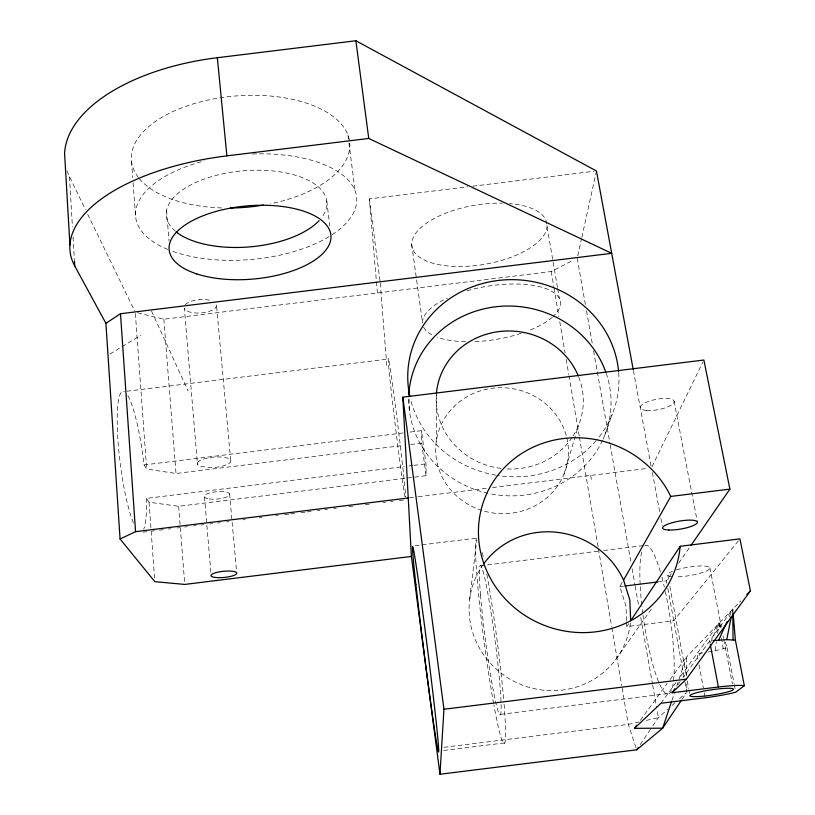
<?xml version="1.0" encoding="UTF-8"?>
<svg xmlns="http://www.w3.org/2000/svg" width="815" height="815" viewBox="0 0 815 815"><rect width="100%" height="100%" fill="white"/><g stroke="black" fill="none" stroke-linecap="round" stroke-linejoin="round"><path stroke-width="0.61" stroke-dasharray="4.08 3.06" d="M436.239 441.516L436.769 393.716M469.695 599.107L476.775 540.182M708.327 652.01L715.061 650.778L716.354 642.016M717.648 633.255L719.136 623.241L679.313 677.988M732.053 612.788L732.777 609.121L683.072 677.53M577.754 255.818L581.543 238.601M581.818 237.379L596.183 172.22M564.011 474.198L578.477 425.573M671.917 700.472L674.331 693.239M676.745 686.006L686.424 657.073L740.713 600.91M604.577 435.668L612.269 414.163M710.609 642.322L719.136 623.241L721.041 629.088M729.13 617.149L732.777 609.121L732.98 611.607M651.969 466.791L702.764 362.298M626.562 620.602L625.991 606.207L619.858 586.637L622.344 582.246M738.339 540.865L673.781 620.786L626.796 626.603L628.742 623.679M682.043 699.352L686.21 693.178M640.213 744.625L652.122 726.98M652.825 725.951L658.428 717.648L667.607 709.417M666.904 583.367L666.446 580.871L672.212 572.527M678.701 563.145L689.521 547.507M615.987 659.192L652.856 606.931M660.945 703.253L676.379 682.033M677.907 684.641L680.118 681.595M640.417 720.205L667.128 683.551M670.103 679.476L686.424 657.073L686.678 675.869M672.202 705.311L674.963 702.836M679.547 698.73L685.975 692.964M109.872 354.067L140.873 335.23M137.664 312.817L163.835 319.236L551.225 271.548L573.821 260.005M715.061 650.778L727.123 647.803L725.218 641.955M639.154 721.978L628.304 724.413L443.666 747.335M646.377 720.348L658.428 717.648L656.88 708.887M702.662 652.917L696.947 653.742L698.098 659.855M127.833 395.611A71.17 11.746 82.8 0 1 144.061 464.927L403.843 432.857M410.149 432.082L421.487 430.687L425.97 463.857L426.092 475.716L178.617 506.288L149.064 502.234L146.476 498.383L404.199 466.547M144.061 464.927L146.659 469.053L176.02 473.495L403.293 445.438M410.658 444.521L421.712 443.156L421.487 430.687M409.038 465.956L412.665 465.508M413.877 465.355L425.97 463.857M409.497 497.822L417.046 496.885M418.309 496.732L487.492 488.175M492.525 487.553L647.691 468.38M143.083 532.185L146.873 531.716M151.926 531.095L154.453 530.779M159.506 530.158L163.295 529.689M168.338 529.057L170.865 528.752M177.181 527.967L179.708 527.662M184.761 527.03L187.287 526.724M193.593 525.94L196.12 525.634M201.173 525.003L203.699 524.697M210.015 523.913L212.542 523.597M217.585 522.975L220.111 522.659M226.427 521.885L228.954 521.569M242.839 519.858L245.366 519.542M259.262 517.831L261.778 517.515M275.674 515.803L278.2 515.488M284.517 514.703L289.559 514.082M290.823 513.929L294.612 513.46M300.929 512.676L305.982 512.054M307.245 511.902L311.024 511.433M317.341 510.648L319.867 510.333M324.92 509.711L327.447 509.406M333.753 508.621L336.279 508.305M348.912 506.747L352.701 506.278M365.324 504.719L369.113 504.251M382.999 502.539L385.526 502.223M390.579 501.602L393.105 501.286M399.421 500.502L404.464 499.88M415.079 545.704L477.07 538.032M480.585 565.742L598.699 551.123M603.721 550.502L643.932 545.52M619.858 586.637L623.638 586.168M657.634 581.961L666.446 580.871M500.675 714.348L669.614 693.382M443.625 750.483L504.77 742.883M377.386 292.942L369.358 198.901L467.769 186.808M472.812 186.187L593.931 171.303M126.885 391.241L388.225 359.038M67.044 170.783A174.889 89.63 -4.5 0 0 69.469 176.661L85.504 209.7M87.714 214.263L134.73 311.096M151.559 311.167L188.112 390.986M635.945 747.498L628.304 724.413L621.906 686.78M727.123 647.803L734.07 683.551M734.305 684.783L735.497 690.947M709.865 567.729L721.387 627.173M723.068 635.843L723.547 638.318M723.791 639.561L732.43 684.142M674.056 401.082L697.131 520.663M709.62 640.998L710.089 643.483M699.015 664.745L703.365 687.972M704.282 692.862L705.199 697.762M633.398 370.601L651.185 466.679M652.387 472.517L659.743 512.207M660.884 518.411L662.269 525.858M667.801 575.196L668.718 580.178M669.869 586.403L686.383 675.981M687.3 680.963L688.675 688.431M688.899 689.673L689.592 693.402M667.821 588.359L684.142 677.122M685.058 682.135L686.902 692.149L686.76 682.124M577.203 258.274L585.394 304.586M586.505 310.841L592.261 343.39M593.585 350.898L609.966 443.523M610.18 444.776L630.983 562.432M632.094 568.697L634.966 584.966M635.191 586.219L638.736 606.248M640.722 617.505L652.448 683.846M652.672 685.099L656.656 707.634M590.651 475.43L591.843 482.419M557.46 287.389L545.948 220.081A68.501 29.951 -9.7 0 0 509.569 203.567M557.674 288.642L559.375 298.616M551.225 271.548L553.793 286.595M554.006 287.858L558.917 316.709M559.773 321.721L565.111 353.089M566.181 359.354L568.738 374.411M568.952 375.664L579.2 435.882M579.414 437.135L598.2 547.527M598.414 548.79L611.658 626.562M611.871 627.815L621.692 685.527M719.136 623.241L720.124 629.343M721.499 637.9L723.282 648.903M411.697 244.52L422.516 322.597A69.754 26.936 -9.3 0 1 447.313 298.076M421.712 443.156L426.092 475.716M369.358 198.901L380.136 281.817M347.985 135.198L348.789 141.504M348.942 142.757L355.024 190.679M326.774 201.01L329.749 225.847M230.686 460.292L216.423 304.382A16.249 6.703 -4.2 0 1 202.803 312.777A16.249 6.703 -4.2 0 1 184.363 308.325L197.464 464.397M229.565 493.859L236.482 570.296M204.473 496.956L211.075 574.707M166.545 210.596L169.021 240.904M380.238 283.08L386.87 366.485M163.835 319.236L176.02 473.495M178.617 506.288L184.689 583.163M131.521 161.523L132.723 177.67M133.089 182.631L135.677 217.401M135.371 313.5L146.659 469.053M149.064 502.234L151.081 529.974M151.172 531.237L154.738 580.412M69.469 176.661L72.443 227.008M73.044 237.073L74.379 259.73M408.967 398.881L409.487 411.29M626.603 621.804L626.796 626.603M732.777 609.121L732.797 611.576M578.772 377.121A73.625 68.959 6.6 0 1 572.813 436.422M572.13 437.451A73.625 68.959 6.6 0 1 505.769 468.859M500.919 468.391A73.625 68.959 6.6 0 1 436.31 394.694M566.873 437.981A66.453 62.938 7.9 0 1 482.938 510.75M481.736 510.384A66.453 62.938 7.9 0 1 456.858 403.924A66.453 62.938 7.9 0 1 566.568 436.738M665.366 591.619A75.296 13.244 81.5 0 1 669.736 693.259A75.296 13.244 81.5 0 1 642.954 614.836M642.791 613.614A75.296 13.244 81.5 0 1 641.914 606.258M641.782 605.046A75.296 13.244 81.5 0 1 640.203 585.659M640.152 584.477A75.296 13.244 81.5 0 1 642.128 550.4M644.787 545.724A75.296 13.244 81.5 0 1 660.608 572.639M661.912 577.285A75.296 13.244 81.5 0 1 664.317 586.963M138.326 177.385A109.495 55.899 -4.5 0 1 204.82 100.795A109.495 55.899 -4.5 0 1 344.714 128.648A109.495 55.899 -4.5 0 1 270.662 203.74M221.649 207.937A109.495 55.899 -4.5 0 1 139.049 178.302M252.456 153.984A110.942 52.639 -4.8 0 1 347.934 179.799A110.942 52.639 -4.8 0 1 330.116 235.983M329.046 236.635A110.942 52.639 -4.8 0 1 171.415 250.867M167.686 249.4A110.942 52.639 -4.8 0 1 204.29 160.942M175.286 231.144A80.593 38.183 -4.8 0 1 242.249 170.885A80.593 38.183 -4.8 0 1 321.477 217.86M133.385 522.884A71.17 11.746 82.8 0 1 117.941 440.253A71.17 11.746 82.8 0 1 124.359 391.557M146.476 498.383A71.17 11.746 82.8 0 1 143.695 529.2M404.994 496.916A71.129 1.294 83 0 1 400.572 466.995L396.284 433.794A71.129 1.294 83 0 1 388.225 359.221A71.129 1.294 83 0 1 396.477 414.377A71.129 1.294 83 0 1 405.727 496.926M467.107 290.772A69.754 26.936 -9.3 0 1 542.596 287.471A69.754 26.936 -9.3 0 1 553.303 316.363M552.397 317.188A69.754 26.936 -9.3 0 1 528.039 330.89M521.111 333.355A69.754 26.936 -9.3 0 1 472.945 341.679M465.508 341.709A69.754 26.936 -9.3 0 1 437.197 337.206M431.726 334.761A69.754 26.936 -9.3 0 1 422.812 324.92M547.12 225.602A68.501 29.951 -9.7 0 1 471.569 266.006A68.501 29.951 -9.7 0 1 413.48 236.971A68.501 29.951 -9.7 0 1 502.264 203.18M630.423 623.169A81.592 78.821 28.3 0 1 521.62 684.783A81.592 78.821 28.3 0 1 483.01 564.795M676.419 569.889A21.404 4.248 -9.4 0 1 704.792 566.068A21.404 4.248 -9.4 0 1 703.956 572.018A21.404 4.248 -9.4 0 1 675.441 576.867M671.692 576.653A21.404 4.248 -9.4 0 1 672.385 571.305M185.209 304.81A16.249 6.703 -4.2 0 1 210.076 300.317M618.707 372.944A105.695 98.493 6.2 0 1 596.835 439.784M596.05 440.711A105.695 98.493 6.2 0 1 496.967 475.379M495.754 475.176A105.695 98.493 6.2 0 1 410.373 398.647M606.207 373.301A101.254 94.835 6.6 0 1 603.11 439.122M602.58 440.273A101.254 94.835 6.6 0 1 489.143 493.554M487.94 493.289A101.254 94.835 6.6 0 1 408.712 398.902M504.098 704.343A103.668 6.52 82.5 0 1 493.859 704.924M493.625 703.59A103.668 6.52 82.5 0 1 479.067 599.168A103.668 6.52 82.5 0 1 476.551 538.358M482.297 552.499A103.668 6.52 82.5 0 1 483.285 556.808M486.81 574.259A103.668 6.52 82.5 0 1 503.68 699.372M198.422 461.657L197.373 463.052A16.84 5.155 -5 0 0 200.938 466.567L212.083 467.586A16.84 5.155 -5 0 0 227.385 464.356L229.555 463.022A16.84 5.155 -5 0 0 227.344 458.081L224.227 457.358A16.84 5.247 -5 0 0 198.422 461.657M480.524 595.082A75.306 4.727 82.5 0 0 499.422 714.419A75.306 4.727 82.5 0 0 490.905 611.617A75.306 4.727 82.5 0 0 480.524 595.082M646.56 410.454A17.186 5.247 -10.7 0 0 673.934 402.498A17.186 5.247 -10.7 0 0 651.205 400.542A17.186 5.247 -10.7 0 0 646.56 410.454M209.302 498.953A12.724 3.688 -5.1 0 0 229.565 494.817A12.724 3.688 -5.1 0 0 212.145 492.362A12.724 3.688 -5.1 0 0 209.302 498.953"/><path stroke-width="1.22" d="M681.35 700.38L662.646 728.192L636.709 749.81L439.968 774.25L443.951 709.244L402.834 397.16L703.865 360.026L729.894 489.122L690.957 545.418M713.033 640.651L726.736 639.653L731.33 616.456M671.509 701.674L662.646 728.192L634.488 728.345L636.709 725.289M718.738 640.07L727.051 621.733M733.093 612.849L735.395 640.162L744.329 685.71L741.996 685.466A36.634 4.432 -8.5 0 0 718.392 687.004L672.008 692.76L686.342 679.17L750.411 590.875L739.939 538.888L680.158 546.295L630.688 620.755L629.842 599.972L623.577 580.056L670.776 496.427L729.894 489.122M636.709 749.81L638.114 747.732M672.008 692.76L674.963 688.695M746.886 594.522L750.411 590.875M634.488 728.345L660.945 703.253L705.199 697.762A36.634 4.432 -8.5 0 0 731.839 693.168L735.741 692.18L744.329 685.71M105.909 323.321L120.488 313.734L611.698 253.322L368.747 138.448L226.886 155.859A178.648 81.154 -4.9 0 0 74.756 266.016L105.909 323.321L120.07 538.98L154.83 581.666L184.791 584.426L411.381 556.451L402.834 397.16M120.07 538.98L135.565 531.665L408.244 497.975M624.901 586.016L657.634 581.961M443.951 709.244L686.342 679.17M69.927 245.02L64.589 153.424A174.889 89.63 -4.5 0 1 217.35 57.722L355.87 40.75L596.458 170.997L633.173 369.358M726.736 639.653L735.395 640.162M710.334 644.726L718.392 687.004M439.968 774.25L411.381 556.451M355.87 40.75L368.747 138.448M217.35 57.722L226.886 155.859M120.488 313.734L135.565 531.665M74.46 260.983L74.756 266.016M732.817 614.031L733.052 639.795M680.158 546.295A101.641 96.781 21.1 0 1 537.319 622.344A101.641 96.781 21.1 0 1 507.602 464.458A101.641 96.781 21.1 0 1 670.776 496.427M319.042 220.692A80.593 38.183 -4.8 0 1 248.799 246.965A80.593 38.183 -4.8 0 1 176.172 231.878M263.327 205.105A109.495 55.899 -4.5 0 1 230.513 208.019M483.743 563.766A81.592 78.821 28.3 0 1 557.307 532.338A81.592 78.821 28.3 0 1 623.577 580.056M409.813 396.222A105.695 98.493 6.2 0 1 498.617 280.421A105.695 98.493 6.2 0 1 618.616 371.711M408.814 395.173A101.254 94.835 6.6 0 1 495.866 306.756A101.254 94.835 6.6 0 1 605.789 372.109M436.402 393.492A73.625 68.959 6.6 0 1 499.075 331.573A73.625 68.959 6.6 0 1 578.324 375.99M697.355 696.591A21.974 2.659 -8.5 0 0 733.011 689.857A21.974 2.659 -8.5 0 0 704.72 690.937A21.974 2.659 -8.5 0 0 697.355 696.591M668.85 530.025A17.655 4.024 -9.7 0 0 697.182 523.006A17.655 4.024 -9.7 0 0 674.066 522.211A17.655 4.024 -9.7 0 0 668.85 530.025M216.046 577.529A12.948 3.087 -5.5 0 0 236.696 573.617A12.948 3.087 -5.5 0 0 219.041 571.926A12.948 3.087 -5.5 0 0 216.046 577.529M415.884 584.447A103.678 1.956 82.8 0 0 438.052 750.534A103.678 1.956 82.8 0 0 422.679 611.627A103.678 1.956 82.8 0 0 415.884 584.447M196.721 273.911A81.225 36.706 -5 0 0 329.443 244.143A81.225 36.706 -5 0 0 223.768 209.486A81.225 36.706 -5 0 0 196.721 273.911"/></g></svg>
